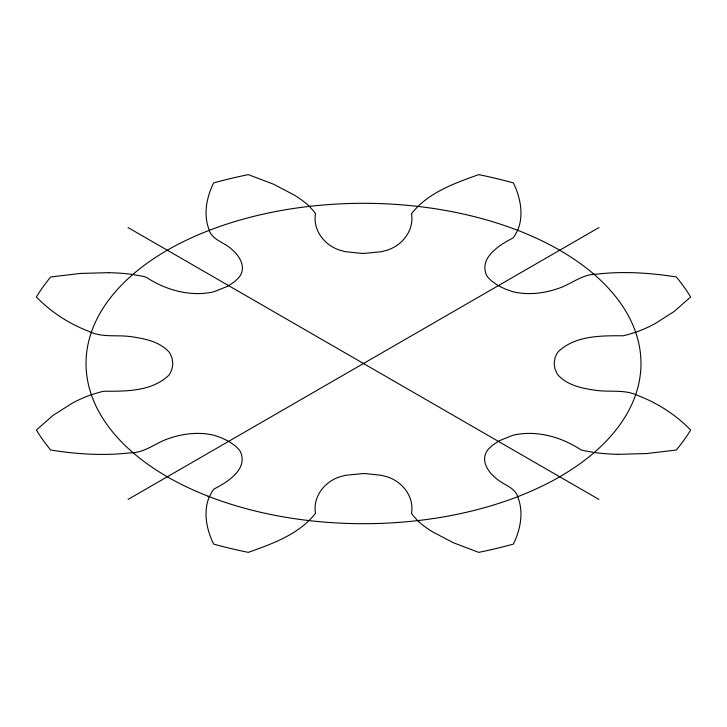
<?xml version="1.0" encoding="UTF-8"?>
<svg xmlns="http://www.w3.org/2000/svg" width="727" height="727" viewBox="0 0 727 727"><rect width="100%" height="100%" fill="white"/><g stroke="black" fill="none" stroke-linecap="round" stroke-linejoin="round"><path stroke-width="1.09" d="M209.349 496.714L212.366 491.143A51.199 29.562 0 0 1 214.02 489.007C227.269 482.228 248.443 469.26 240.364 451.594A35.25 20.356 0 0 0 239.065 449.686L235.557 446.133L230.286 442.38A73.909 42.666 0 0 0 227.751 440.889L221.353 437.763L214.211 435.346A35.25 20.356 0 0 0 210.912 434.592C195.717 431.747 179.914 434.201 165.583 439.671C153.67 444.506 143.328 453.121 129.797 452.885C103.479 455.92 76.808 454.166 50.708 450.031A346.843 200.243 0 0 1 36.35 430.011L53.044 415.381L72.082 403.276A124.462 71.855 0 0 1 91.311 394.734L100.299 392.053A51.199 29.562 0 0 1 104.088 391.217C125.998 391.344 151.552 391.489 168.537 375.523A35.25 20.356 0 0 0 169.954 373.642L171.826 369.698L172.699 364.89A73.909 42.666 0 0 0 172.726 362.8L172.035 357.984L169.954 353.358A35.25 20.356 0 0 0 168.537 351.477C158.695 341.19 143.792 338.409 130.26 336.565C116.356 334.711 101.807 337.819 88.776 331.294C69.101 323.824 51.063 312.047 36.35 296.989A346.843 200.243 0 0 1 50.708 276.969L80.433 273.443L108.714 272.661M517.651 230.286L514.634 235.857A51.199 29.562 0 0 1 512.98 237.993C499.731 244.772 478.557 257.74 486.636 275.406A35.25 20.356 0 0 0 487.935 277.314L491.443 280.867L496.714 284.62A73.909 42.666 0 0 0 499.249 286.111L505.647 289.237L512.789 291.654A35.25 20.356 0 0 0 516.088 292.408C531.283 295.253 547.086 292.799 561.417 287.329C573.33 282.494 583.672 273.879 597.203 274.115C623.521 271.08 650.192 272.834 676.292 276.969A346.843 200.243 0 0 1 690.65 296.989L673.956 311.619L654.918 323.724A124.462 71.855 0 0 1 635.689 332.266L626.701 334.947A51.199 29.562 0 0 1 622.912 335.783C601.002 335.656 575.448 335.51 558.463 351.477A35.25 20.356 0 0 0 557.046 353.358L555.174 357.302L554.301 362.11A73.909 42.666 0 0 0 554.274 364.2L554.965 369.016L557.046 373.642A35.25 20.356 0 0 0 558.463 375.523C568.305 385.81 583.208 388.591 596.74 390.435C610.644 392.289 625.193 389.181 638.224 395.706C657.899 403.176 675.937 414.953 690.65 430.011A346.843 200.243 0 0 1 676.292 450.031L646.567 453.557L618.286 454.339M128.061 499.431L598.939 227.569M132.768 274.506L142.419 276.242A51.199 29.562 0 0 1 146.118 277.196C164.993 289.61 188.366 296.498 210.912 292.408A35.25 20.356 0 0 0 214.211 291.663L226.879 286.592A73.909 42.666 0 0 0 229.459 285.129L234.876 281.431L239.065 277.314A35.25 20.356 0 0 0 240.364 275.406C246.008 266 238.983 255.204 231.568 249.234C224.134 241.891 211.23 240.074 208.685 228.578C203.269 213.556 206.804 196.863 213.629 182.913A346.843 200.243 0 0 1 248.298 174.625L273.643 184.258L294.599 195.254A124.462 71.855 0 0 1 309.402 206.35M594.232 452.494L584.581 450.758A51.199 29.562 0 0 1 580.882 449.804C562.007 437.39 538.634 430.502 516.088 434.592A35.25 20.356 0 0 0 512.789 435.337L500.121 440.408A73.909 42.666 0 0 0 497.541 441.871L492.124 445.569L487.935 449.686A35.25 20.356 0 0 0 486.636 451.594C480.992 461 488.017 471.796 495.432 477.766C502.866 485.109 515.77 486.926 518.315 498.422C523.731 513.444 520.196 530.137 513.371 544.087A346.843 200.243 0 0 1 478.702 552.375L453.357 542.742L432.401 531.746A124.462 71.855 0 0 1 417.598 520.65M128.061 227.569L598.939 499.431M309.348 206.377L314.037 211.548A51.199 29.562 0 0 1 315.482 213.729C312.483 231.186 326.06 247.225 342.671 250.933A35.25 20.356 0 0 0 345.925 251.751L361.092 253.341A73.909 42.666 0 0 0 364.709 253.359L381.075 251.751A35.25 20.356 0 0 0 384.329 250.933C400.94 247.225 414.517 231.186 411.518 213.729C427.794 192.673 454.457 183.304 478.702 174.625A346.843 200.243 0 0 1 513.371 182.913C518.406 193.273 521.613 204.805 520.841 216.401A124.462 71.855 0 0 1 517.715 230.295M417.652 520.623L412.963 515.452A51.199 29.562 0 0 1 411.518 513.271C414.517 495.814 400.94 479.775 384.329 476.067A35.25 20.356 0 0 0 381.075 475.249L365.908 473.659A73.909 42.666 0 0 0 362.291 473.641L345.925 475.249A35.25 20.356 0 0 0 342.671 476.067C326.06 479.775 312.483 495.814 315.482 513.271C299.206 534.327 272.543 543.696 248.298 552.375A346.843 200.243 0 0 1 213.629 544.087C208.594 533.727 205.387 522.195 206.159 510.599A124.462 71.855 0 0 1 209.285 496.705M618.286 454.302A124.462 71.855 0 0 1 594.223 452.53M108.714 272.698A124.462 71.855 0 0 1 132.777 274.47M207.977 496.168A277.469 160.194 0 0 0 640.269 374.932A277.469 160.194 0 0 0 242.264 219.409A277.469 160.194 0 0 0 207.977 496.168"/></g></svg>
